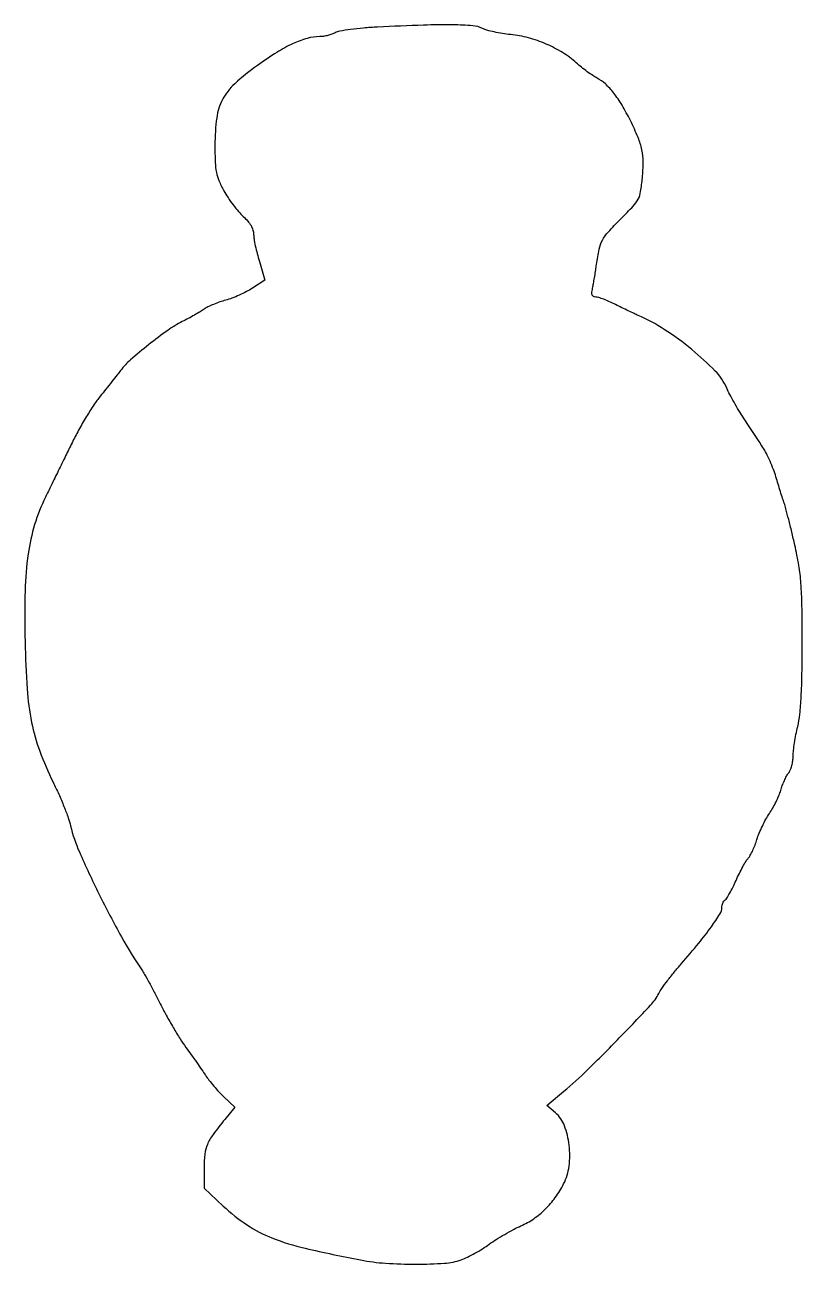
# Model space of a CAD drawing. Extents: x 0 to 251, y 0 to 400.
import ezdxf

# ---------------------------------------------------------------- set-up
doc = ezdxf.new("R2010")
doc.units = 0

msp = doc.modelspace()

# ---------------------------------------------------------------- linework, layer by layer
msp.add_lwpolyline([(114, 399.062576, 0.009128), (109.436479, 398.755738, 0.011575), (105.236499, 398.298069, 0.009692), (101.758113, 397.768545, 0.087555), (100.315741, 397.25, -0.043521), (99.275965, 396.769612, -0.024528), (97.945985, 396.362912, -0.024322), (96.553309, 396.081934, -0.036336), (95.315741, 395.985447, 0.067031), (91.289999, 395.422113, 0.039939), (86.741688, 393.747781, 0.031575), (81.482086, 390.903802, 0.016131), (75.246571, 386.719006, 0.028364), (67.918718, 380.792605, 0.086112), (63.991798, 375.756059, 0.090136), (62.087742, 369.825141, 0.032988), (61.51412, 361, 0.008604), (61.61621, 355.407276, 0.03962), (61.986687, 352.190302, 0.053295), (62.807714, 349.539396, 0.024359), (64.403639, 346.281811, 0.020543), (65.751436, 344.060302, 0.014896), (67.423876, 341.698747, 0.015092), (69.149187, 339.548441, 0.031545), (70.641615, 338.00756, -0.029596), (72.111806, 336.50142, -0.046768), (73.160748, 335.034231, -0.055245), (73.79215, 333.608228, -0.076059), (74.007639, 332.225749, 0.040223), (74.127606, 330.787273, 0.010864), (74.54953, 328.536857, 0.010926), (75.141953, 325.994258, 0.011127), (75.841645, 323.495465), (77.668012, 317.49093), (73.584006, 314.842164, -0.023709), (71.694459, 313.740218, -0.014663), (69.380495, 312.618945, -0.014699), (67.024358, 311.643538, -0.0255), (65.009168, 310.993305, 0.01866), (63.105912, 310.407801, 0.01489), (61.100449, 309.640235, 0.015144), (59.284546, 308.817075, 0.036333), (58.009168, 308.072344, -0.014969), (56.737112, 307.254808, -0.005674), (54.915193, 306.187475, -0.005614), (52.90677, 305.071001, -0.006828), (51, 304.07231, 0.036723), (46.308048, 301.245556, 0.013653), (40.139479, 296.62444, 0.013059), (34.330386, 291.767446, 0.049497), (31.109108, 288.305462, -0.003924), (29.992275, 286.861478, -0.001219), (28.291383, 284.708479, -0.001218), (26.378664, 282.311462, -0.001342), (24.514761, 280, 0.024041), (22.48002, 277.228128, 0.010138), (20.006359, 273.325, 0.010003), (17.52675, 269.04005, 0.012859), (15.429249, 265, -0.000223), (13.371985, 260.780009, -0.000148), (11.008309, 255.940625, -0.000149), (8.71061, 251.243417, -0.000292), (6.875378, 247.5, 0.040428), (3.371595, 238.614173, 0.038595), (1.276921, 229.141642, 0.029129), (0.303738, 217.334358, 0.011101), (0.274107, 200.817988, 0.012083), (0.953573, 185.583799, 0.032174), (2.396949, 174.800633, 0.039016), (5.011806, 165.546544, 0.026603), (9.337441, 155.5, -0.010202), (11.129288, 151.687548, -0.009219), (12.828218, 147.675, -0.009278), (14.216967, 144.024568, -0.028823), (14.963026, 141.5, 0.046325), (17.79669, 133.014387, 0.011025), (24.1054, 119.506278, 0.011939), (31.372002, 105.645099, 0.023124), (37.942114, 95, -0.021739), (38.854439, 93.530936, -0.004003), (40.39598, 90.7375, -0.004292), (42.146266, 87.437549, -0.003895), (43.898026, 84, 0.009877), (45.81694, 80.343244, 0.007346), (48.073359, 76.38125, 0.007431), (50.312941, 72.705815, 0.016655), (52.145978, 70, -0.002306), (53.847081, 67.637848, -0.001866), (55.651589, 65.0875, -0.001885), (57.298608, 62.722299, -0.004874), (58.46369, 61, 0.019866), (59.606687, 59.414893, 0.010342), (61.149245, 57.527304, 0.010268), (62.815061, 55.652218, 0.015417), (64.350607, 54.092949), (67.919285, 50.685898), (64.709643, 46.769575, 0.013061), (60.898104, 41.862828, 0.057945), (59.090493, 38.695123, 0.072653), (58.261884, 35.551707, 0.027976), (58.005265, 31.034719), (58, 24.569438), (64.192174, 18.821617, 0.039844), (71.975024, 12.67393, 0.053735), (79.922764, 8.520678, 0.036819), (90.644851, 5.197267, 0.009327), (108.5, 1.423125, 0.0304), (116.570603, 0.377235, 0.017566), (126.358701, 0.054458, 0.016342), (135.558252, 0.375142, 0.06802), (140.981316, 1.493408, 0.028457), (142.943574, 2.313996, 0.013463), (145.377677, 3.580936, 0.013295), (147.860631, 5.047181, 0.018306), (150.003761, 6.502761, -0.016985), (152.229501, 8.023053, -0.010076), (154.97737, 9.689469, -0.010078), (157.788494, 11.242883, -0.017074), (160.209268, 12.413843, 0.046322), (164.348822, 14.723718, 0.044069), (168.067673, 17.790668, 0.04261), (171.300346, 21.567493, 0.037771), (173.993861, 25.987966, 0.087055), (175.744417, 31.685939, 0.059819), (175.777632, 38.460406, 0.061895), (174.255328, 44.72923, 0.124942), (171.360542, 48.867022), (168.61638, 51.234044), (174.05819, 55.821051, 0.018347), (181.665103, 62.725926, 0.006675), (191.945397, 73.041233, 0.003976), (201.983278, 83.551835, 0.070369), (204.681653, 87.380417, -0.034877), (205.657573, 88.996904, -0.008688), (207.478502, 91.492998, -0.008838), (209.667367, 94.282613, -0.008774), (211.958659, 97, 0.007421), (217.550112, 103.594966, 0.01591), (221.621394, 108.877974, 0.015913), (224.399511, 113.000904, 0.141207), (225, 115.084785, -0.052934), (225.078109, 115.820519, -0.048728), (225.309398, 116.545263, -0.052061), (225.649678, 117.153143, -0.10106), (226.05327, 117.532923, 0.11509), (226.589655, 118.06647, 0.011297), (227.527767, 119.644733, 0.01381), (228.564299, 121.606521, 0.010519), (229.593773, 123.807954, -0.009964), (230.65269, 126.078904, -0.010701), (231.777475, 128.251891, -0.010302), (232.819964, 130.074116, -0.048866), (233.534944, 131.038613, 0.05801), (234.184464, 131.949048, 0.017306), (234.957414, 133.473812, 0.017104), (235.713269, 135.259765, 0.017716), (236.335693, 137.072598, -0.024154), (237.043059, 139.049608, -0.014222), (238.067414, 141.34131, -0.014209), (239.223942, 143.578051, -0.023502), (240.339647, 145.387182, 0.021136), (241.431619, 147.139219, 0.014868), (242.515242, 149.19377, 0.015037), (243.436034, 151.225371, 0.030224), (244.014619, 152.887182, -0.020589), (244.51302, 154.412675, -0.016564), (245.169319, 156.008942, -0.016873), (245.875251, 157.444783, -0.040512), (246.516223, 158.44113, 0.066284), (247.087076, 159.437515, 0.030446), (247.568729, 160.857471, 0.029493), (247.900567, 162.436161, 0.035972), (248.015621, 163.94113, -0.027052), (248.119633, 165.717697, -0.009861), (248.452226, 168.217082, -0.009744), (248.924175, 170.94192, -0.011485), (249.479999, 173.5, 0.033517), (250.151556, 177.414193, 0.012329), (250.590022, 183.006236, 0.009438), (250.848969, 190.462249, 0.003964), (250.928377, 200.5, 0.003498), (250.843597, 212.585865, 0.015334), (250.524722, 219.718592, 0.022288), (249.833485, 225.455614, 0.014547), (248.550631, 232, 0.003031), (247.563584, 236.239955, 0.003427), (246.56374, 240.296875, 0.003129), (245.668715, 243.733865, 0.018777), (245.125172, 245.5, -0.00607), (244.61314, 247.02481, -0.00211), (243.911172, 249.234375, -0.002095), (243.158542, 251.674327, -0.002439), (242.464196, 254, 0.019607), (241.657706, 256.397765, 0.013347), (240.562501, 259.059375, 0.013466), (239.36607, 261.574669, 0.026197), (238.255241, 263.5, 0.000812), (237.004422, 265.420409, 0.000364), (235.354474, 267.940625, 0.000361), (233.606721, 270.601805, 0.000491), (232.025836, 273, -0.009851), (230.505765, 275.40264, -0.007629), (228.942611, 278.075814, -0.007723), (227.559963, 280.6162, -0.018363), (226.631876, 282.555964, 0.09129), (222.891051, 288.12351, 0.027402), (215.334572, 295.055381, 0.027984), (206.43682, 301.564295, 0.042673), (198, 306.067909, -0.008517), (196.721936, 306.641822, -0.002714), (194.838909, 307.538743, -0.002707), (192.751591, 308.560883, -0.003016), (190.749478, 309.569873, 0.012628), (188.811601, 310.500222, 0.014537), (186.917232, 311.28615, 0.013692), (185.28337, 311.858249, 0.077512), (184.374478, 312, -0.112992), (183.609823, 312.175034, -0.210498), (183.205132, 312.649884, -0.103815), (183.128409, 313.561416, -0.018739), (183.401591, 315.25, 0.005903), (183.689644, 316.780272, 0.002959), (184.019339, 318.720313, 0.002938), (184.336779, 320.731582, 0.004341), (184.589564, 322.5, -0.018209), (185.431088, 327.410774, -0.070524), (186.478949, 330.30888, -0.062791), (188.348843, 332.966284, -0.012516), (192.370678, 337.167211, 0.008852), (196.434492, 341.350199, 0.067235), (198.025626, 343.583786, 0.081985), (198.825886, 345.989722, 0.016333), (199.3919, 350.5, 0.022909), (199.630448, 355.640787, 0.052247), (199.228328, 359.499385, 0.046985), (198.002517, 363.43229, 0.01556), (195.495509, 368.939984, 0.019629), (192.815309, 373.875028, 0.032012), (190.12305, 377.803691, 0.038371), (187.437191, 380.736414, 0.068947), (184.776614, 382.615517, -0.028087), (183.40112, 383.427755, -0.011299), (181.614036, 384.682553, -0.011139), (179.745534, 386.123871, -0.013849), (178.077236, 387.549187, 0.046139), (173.669141, 390.848369, 0.036177), (168.363938, 393.596611, 0.035656), (162.623824, 395.590756, 0.040869), (156.914098, 396.637932, -0.014897), (154.260389, 396.983481, -0.014232), (151.590916, 397.490614, -0.014327), (149.26148, 398.072655, -0.048319), (147.79966, 398.639751, 0.097988), (144.656671, 399.513918, 0.015855), (138.285213, 399.795821, 0.011988), (128.804216, 399.687106, 0.00336)], format="xyb", close=True)

doc.saveas('drawing.dxf')
